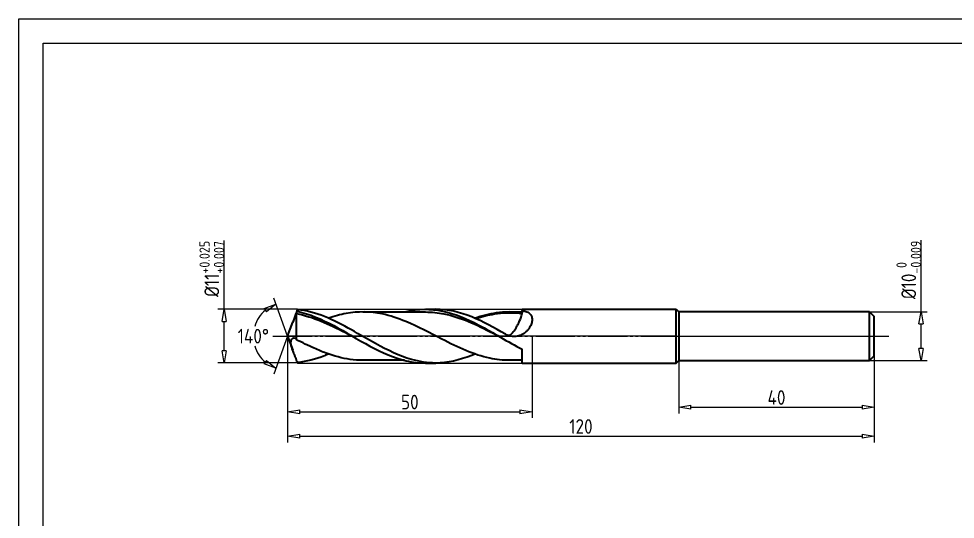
# Model space of a CAD drawing. Header units: millimetres. Extents: x 2328 to 2625, y 1288 to 1498.
# Drawn here: x 2332.6 to 2524.2, y 1390.4 to 1492.9 of the extents above; entities that cross this region are included whole.
import ezdxf
from ezdxf.enums import TextEntityAlignment as Align

# ---------------------------------------------------------------- set-up
doc = ezdxf.new("R2010")
doc.units = ezdxf.units.MM
doc.linetypes.add('JIS_09_08', pattern=[10.75, 8, -0.55, 0.55, -0.55, 0.55, -0.55])
for name, color, linetype in [('中心线', 2, 'JIS_09_08'), ('图框', 7, 'Continuous'), ('尺寸线', 3, 'Continuous'), ('标注', 3, 'Continuous')]:
    doc.layers.add(name, color=color, linetype=linetype)
doc.layers.add('轮廓', color=4, linetype='Continuous', lineweight=35)
doc.styles.add('工程字', font='gbenor.shx', dxfattribs={"bigfont": 'gbcbig.shx'})
doc.styles.add('样式 1', font='simsunb.ttf')
doc.dimstyles.new('ZQH', dxfattribs={"dimtxt": 3, "dimasz": 2.5, "dimexe": 1.25, "dimexo": 0, "dimgap": 0.5, "dimtad": 1, "dimdec": 3, "dimdsep": 46, "dimtxsty": '工程字', "dimblk": 'CLOSEDBLANK', "dimcen": -0.8, "dimclrd": 3, "dimclre": 3, "dimclrt": 3, "dimadec": 1, "dimazin": 2, "dimtfac": 1, "dimtdec": 3, "dimtofl": 0, "dimtmove": 0, "dimatfit": 3, "dimldrblk": 'CLOSEDBLANK', "dimfxl": 1, "dimtolj": 1, "dimtzin": 0, "dimarcsym": 0})
doc.dimstyles.new('ZQV', dxfattribs={"dimtxt": 3, "dimasz": 2.5, "dimexe": 1.25, "dimexo": 0, "dimgap": 0.5, "dimtad": 1, "dimtih": 1, "dimtoh": 1, "dimdec": 3, "dimdsep": 46, "dimtxsty": '工程字', "dimblk": 'CLOSEDBLANK', "dimcen": -0.8, "dimclrd": 3, "dimclre": 3, "dimclrt": 3, "dimadec": 1, "dimazin": 2, "dimtfac": 1, "dimtdec": 3, "dimtofl": 0, "dimtmove": 0, "dimatfit": 3, "dimldrblk": 'CLOSEDBLANK', "dimfxl": 1, "dimtolj": 1, "dimtzin": 0, "dimarcsym": 0})

# ---------------------------------------------------------------- blocks, each defined once
blk = doc.blocks.new('TYFrame')
at = {"layer": '图框', "lineweight": 9}
for p, q in [((5, 5), (5, 205)), ((5, 205), (292, 205)), ((10, 10), (10, 200)), ((10, 200), (287, 200))]:
    blk.add_line(p, q, dxfattribs=at)
at = {"layer": '图框', "style": '样式 1', "flags": 1}
for tag, height, p in [('被加工材料', 1.2, (258.35, 62.06)), ('工件类型', 1.2, (258.35, 58.88)), ('刀具材料', 1.2, (258.35, 55.95)), ('冷却', 1.2, (258.35, 52.93)), ('涂层', 1.2, (258.35, 49.72)), ('孔公差', 1.2, (258.35, 46.73)), ('通孔', 1.2, (258.35, 43.61)), ('设计', 1.73, (215.5, 38.5)), ('刀具名称', 1.73, (264.42, 38.5)), ('设计日期', 1.73, (215.5, 30)), ('刀具编号', 1.73, (264.42, 30)), ('客户名称', 1.73, (264.42, 23.5)), ('审核', 1.73, (215.5, 21.8)), ('客户编号', 1.73, (264.42, 20)), ('审核日期', 1.73, (215.5, 14)), ('图号', 1.73, (264.42, 14, 30))]:
    blk.add_attdef(tag, text='', height=height, dxfattribs=at).set_placement(p, align=Align.MIDDLE_CENTER)
blk = doc.blocks.new('_ClosedBlank')
at = {"color": 0, "linetype": 'ByBlock', "lineweight": -2}
for p, q in [((-1, 0.167), (0, 0)), ((-1, 0.167), (-1, -0.167)), ((0, 0), (-1, -0.167))]:
    blk.add_line(p, q, dxfattribs=at)
blk = doc.blocks.new('*D7')
at = {"layer": 'Defpoints', "color": 0, "transparency": 16777216}
for p in [(2506.6, 1432.87), (2506.6, 1422.87), (2517.16, 1422.87)]:
    blk.add_point(p, dxfattribs=at)
at = {"layer": '尺寸线', "color": 3, "lineweight": -2, "transparency": 16777216}
for p, q in [((2517.16, 1432.87), (2517.16, 1447.49)), ((2506.6, 1432.87), (2518.41, 1432.87)), ((2517.16, 1425.37), (2517.16, 1430.37)), ((2506.6, 1422.87), (2518.41, 1422.87))]:
    blk.add_line(p, q, dxfattribs=at)
at = {"layer": '尺寸线', "color": 3, "lineweight": -2, "transparency": 16777216, "xscale": 2.5, "yscale": 2.5, "zscale": 2.5}
for p, rotation in [((2517.16, 1432.87), 90), ((2517.16, 1422.87), 270)]:
    blk.add_blockref('_ClosedBlank', p, dxfattribs=dict(at, rotation=rotation))
at = {"layer": '尺寸线', "color": 3, "transparency": 16777216, "insert": (2514.65, 1441.43), "char_height": 3, "attachment_point": 5, "rotation": 90, "style": '工程字'}
blk.add_mtext('\\A1;%%C10{\\H0.7x;\\S 0^ -0.009;}', dxfattribs=at)
blk = doc.blocks.new('*D8')
at = {"layer": 'Defpoints', "color": 0, "transparency": 16777216}
for p in [(2507.6, 1423.87), (2467.6, 1422.87), (2507.6, 1413.3)]:
    blk.add_point(p, dxfattribs=at)
at = {"layer": '尺寸线', "color": 3, "lineweight": -2, "transparency": 16777216}
for p, q in [((2507.6, 1423.87), (2507.6, 1412.05)), ((2467.6, 1422.87), (2467.6, 1412.05)), ((2470.1, 1413.3), (2505.1, 1413.3))]:
    blk.add_line(p, q, dxfattribs=at)
at = {"layer": '尺寸线', "color": 3, "lineweight": -2, "transparency": 16777216, "xscale": 2.5, "yscale": 2.5, "zscale": 2.5, "rotation": 180}
blk.add_blockref('_ClosedBlank', (2467.6, 1413.3), dxfattribs=at)
at = {"layer": '尺寸线', "color": 3, "lineweight": -2, "transparency": 16777216, "xscale": 2.5, "yscale": 2.5, "zscale": 2.5}
blk.add_blockref('_ClosedBlank', (2507.6, 1413.3), dxfattribs=at)
at = {"layer": '尺寸线', "color": 3, "transparency": 16777216, "insert": (2487.6, 1415.3), "char_height": 3, "attachment_point": 5, "style": '工程字'}
blk.add_mtext('\\A1;40', dxfattribs=at)
blk = doc.blocks.new('*D9')
at = {"layer": 'Defpoints', "color": 0, "transparency": 16777216}
for p in [(2387.6, 1427.87), (2437.6, 1427.87), (2437.6, 1412.37)]:
    blk.add_point(p, dxfattribs=at)
at = {"layer": '标注', "color": 3, "lineweight": -2, "transparency": 16777216}
for p, q in [((2387.6, 1427.87), (2387.6, 1411.12)), ((2437.6, 1427.87), (2437.6, 1411.12)), ((2390.1, 1412.37), (2435.1, 1412.37))]:
    blk.add_line(p, q, dxfattribs=at)
at = {"layer": '标注', "color": 3, "lineweight": -2, "transparency": 16777216, "xscale": 2.5, "yscale": 2.5, "zscale": 2.5, "rotation": 180}
blk.add_blockref('_ClosedBlank', (2387.6, 1412.37), dxfattribs=at)
at = {"layer": '标注', "color": 3, "lineweight": -2, "transparency": 16777216, "xscale": 2.5, "yscale": 2.5, "zscale": 2.5}
blk.add_blockref('_ClosedBlank', (2437.6, 1412.37), dxfattribs=at)
at = {"layer": '标注', "color": 3, "transparency": 16777216, "insert": (2412.6, 1414.37), "char_height": 3, "attachment_point": 5, "style": '工程字'}
blk.add_mtext('\\A1;50', dxfattribs=at)
blk = doc.blocks.new('*D10')
at = {"layer": 'Defpoints', "color": 0, "transparency": 16777216}
for p in [(2387.6, 1427.87), (2507.6, 1427.87), (2507.6, 1407.37)]:
    blk.add_point(p, dxfattribs=at)
at = {"layer": '标注', "color": 3, "lineweight": -2, "transparency": 16777216}
for p, q in [((2387.6, 1427.87), (2387.6, 1406.12)), ((2507.6, 1427.87), (2507.6, 1406.12)), ((2390.1, 1407.37), (2505.1, 1407.37))]:
    blk.add_line(p, q, dxfattribs=at)
at = {"layer": '标注', "color": 3, "lineweight": -2, "transparency": 16777216, "xscale": 2.5, "yscale": 2.5, "zscale": 2.5, "rotation": 180}
blk.add_blockref('_ClosedBlank', (2387.6, 1407.37), dxfattribs=at)
at = {"layer": '标注', "color": 3, "lineweight": -2, "transparency": 16777216, "xscale": 2.5, "yscale": 2.5, "zscale": 2.5}
blk.add_blockref('_ClosedBlank', (2507.6, 1407.37), dxfattribs=at)
at = {"layer": '标注', "color": 3, "transparency": 16777216, "insert": (2447.6, 1409.37), "char_height": 3, "attachment_point": 5, "style": '工程字'}
blk.add_mtext('\\A1;120', dxfattribs=at)
blk = doc.blocks.new('*D11')
at = {"layer": 'Defpoints', "color": 0, "transparency": 16777216}
for p in [(2389.6, 1433.37), (2374.6, 1422.37), (2389.6, 1422.37)]:
    blk.add_point(p, dxfattribs=at)
at = {"layer": '标注', "color": 3, "lineweight": -2, "transparency": 16777216}
for p, q in [((2374.6, 1433.37), (2374.6, 1447.44)), ((2389.6, 1433.37), (2373.35, 1433.37)), ((2374.6, 1424.87), (2374.6, 1430.87)), ((2389.6, 1422.37), (2373.35, 1422.37))]:
    blk.add_line(p, q, dxfattribs=at)
at = {"layer": '标注', "color": 3, "lineweight": -2, "transparency": 16777216, "xscale": 2.5, "yscale": 2.5, "zscale": 2.5}
for p, rotation in [((2374.6, 1433.37), 90), ((2374.6, 1422.37), 270)]:
    blk.add_blockref('_ClosedBlank', p, dxfattribs=dict(at, rotation=rotation))
at = {"layer": '标注', "color": 3, "transparency": 16777216, "insert": (2372.09, 1441.65), "char_height": 3, "attachment_point": 5, "rotation": 90, "style": '工程字'}
blk.add_mtext('\\A1;%%C11{\\H0.7x;\\S+0.025^ +0.007;}', dxfattribs=at)
blk = doc.blocks.new('*D12')
at = {"layer": 'Defpoints', "color": 0, "transparency": 16777216}
for p in [(2381.17, 1430.64), (2387.6, 1427.87), (2387.6, 1427.87), (2387.61, 1427.89), (2387.61, 1427.84)]:
    blk.add_point(p, dxfattribs=at)
at = {"layer": '标注', "color": 3, "lineweight": -2, "transparency": 16777216}
for q in [(2384.78, 1435.63), (2384.78, 1420.11)]:
    blk.add_line((2387.6, 1427.87), q, dxfattribs=at)
for start, end in [(130.554, 163.4141), (196.5859, 229.446)]:
    blk.add_arc((2387.6, 1427.87), 7.01, start, end, dxfattribs=at)
at = {"layer": '标注', "color": 3, "lineweight": -2, "transparency": 16777216, "xscale": 2.5, "yscale": 2.5, "zscale": 2.5}
for p, rotation in [((2385.2, 1434.45), 30.27702422486522), ((2385.2, 1421.28), 329.7229757751347)]:
    blk.add_blockref('_ClosedBlank', p, dxfattribs=dict(at, rotation=rotation))
at = {"layer": '标注', "color": 3, "transparency": 16777216, "insert": (2380.59, 1427.87), "char_height": 3, "attachment_point": 5, "style": '工程字'}
blk.add_mtext('\\A1;140°', dxfattribs=at)

msp = doc.modelspace()

# ---------------------------------------------------------------- linework, layer by layer
at = {"color": 2}
msp.add_lwpolyline([(2387.5998, 1427.8674), (2389.6016, 1433.3674), (2467.0998, 1433.3674), (2467.0998, 1427.8674)], close=True, dxfattribs=at)
at = {"color": 2, "extrusion": (0, -1.22465e-16, -1)}
msp.add_lwpolyline([(-2387.5998, 1427.8674), (-2389.6016, 1422.3674), (-2467.0998, 1422.3674), (-2467.0998, 1427.8674)], close=True, dxfattribs=at)
at = {"layer": '中心线'}
for p, q in [((2384.5998, 1427.8674), (2510.5998, 1427.8674)), ((2465.5411, 1427.8674), (2509.342, 1427.8674))]:
    msp.add_line(p, q, dxfattribs=at)
at = {"layer": '轮廓', "lineweight": 35}
for p, q in [((2389.6016, 1432.9537), (2389.6016, 1433.2861)), ((2415.8108, 1433.3674), (2417.8893, 1433.3674)), ((2435.6016, 1433.1172), (2435.6016, 1433.3674)), ((2435.6016, 1433.3674), (2467.0998, 1433.3674)), ((2467.0998, 1422.3674), (2467.0998, 1433.3674)), ((2403.0175, 1432.8174), (2415.8108, 1432.8174)), ((2432.9452, 1432.8174), (2435.6016, 1432.8174)), ((2387.5998, 1427.8674), (2388.6455, 1430.7405)), ((2387.5998, 1427.8674), (2388.6455, 1424.9943)), ((2435.6016, 1422.3674), (2435.6016, 1425.1983)), ((2411.5141, 1422.9174), (2403.0175, 1422.9174)), ((2415.8108, 1422.3674), (2417.8893, 1422.3674)), ((2435.6016, 1422.9174), (2432.9452, 1422.9174)), ((2435.6016, 1422.3674), (2467.0998, 1422.3674))]:
    msp.add_line(p, q, dxfattribs=at)
at = {"layer": '轮廓'}
for p, q in [((2467.0998, 1433.3674), (2467.5998, 1432.8674)), ((2467.5998, 1432.8674), (2467.5998, 1422.8674)), ((2506.5998, 1432.8674), (2467.5998, 1432.8674)), ((2506.5998, 1432.8674), (2507.5998, 1431.8674)), ((2506.5998, 1422.8674), (2506.5998, 1432.8674)), ((2507.5998, 1423.8674), (2507.5998, 1431.8674)), ((2507.5998, 1423.8674), (2506.5998, 1422.8674)), ((2467.0998, 1422.3674), (2467.5998, 1422.8674)), ((2467.5998, 1422.8674), (2506.5998, 1422.8674))]:
    msp.add_line(p, q, dxfattribs=at)
at = {"layer": '轮廓', "lineweight": 35}
for points, knots in [([(2389.6016, 1433.2861), (2389.479, 1432.9488), (2389.3548, 1432.6149), (2389.016, 1431.7188), (2388.8079, 1431.1874), (2388.6454, 1430.7405)], [2.72020687, 2.72020687, 2.72020687, 2.72020687, 3.79587216, 3.79587216, 5.70194077, 5.70194077, 5.70194077, 5.70194077]), ([(2389.4014, 1432.4836), (2389.4683, 1432.6423), (2389.535, 1432.799), (2389.6016, 1432.9536), (2389.6016, 1432.9537), (2389.6016, 1432.9537)], [0, 0, 0, 0, 0.595500286, 0.595500286, 0.595543574, 0.595543574, 0.595543574, 0.595543574]), ([(2425.9134, 1424.2058), (2425.6967, 1424.1125), (2425.4796, 1424.0218), (2422.7578, 1422.9234), (2420.3462, 1422.3603), (2416.2006, 1422.3721), (2414.5858, 1422.6217), (2410.4651, 1423.802), (2408.0759, 1424.9698), (2403.9552, 1427.256), (2402.3403, 1428.2193), (2398.8362, 1430.1874), (2397.0125, 1431.1378), (2393.2876, 1432.611), (2391.464, 1433.1019), (2389.6016, 1433.2861)], [7.29746976, 7.29746976, 7.29746976, 7.29746976, 8.0520824, 8.0520824, 16.72601623, 16.72601623, 22.41290433, 22.41290433, 31.00045247, 31.00045247, 36.68734057, 36.68734057, 43.13933392, 43.13933392, 49.59102242, 49.59102242, 49.59102242, 49.59102242]), ([(2389.6016, 1432.9537), (2392.1054, 1432.4036), (2394.5169, 1431.3481), (2399.5247, 1428.6869), (2401.9362, 1427.1857), (2406.9441, 1424.4976), (2409.3557, 1423.4163), (2413.1936, 1422.5234), (2414.5013, 1422.3676), (2415.8107, 1422.3675)], [0.00030486, 0.00030486, 0.00030486, 0.00030486, 8.67393361, 8.67393361, 17.34786722, 17.34786722, 26.02180083, 26.02180083, 30.64275459, 30.64275459, 30.64275459, 30.64275459]), ([(2432.9452, 1422.9175), (2431.619, 1422.9175), (2430.2977, 1423.0614), (2427.3107, 1423.693), (2425.6958, 1424.2358), (2422.4125, 1425.6068), (2420.7976, 1426.412), (2416.677, 1428.5369), (2414.2877, 1429.828), (2410.1671, 1431.5352), (2408.5522, 1432.0708), (2404.4315, 1432.9217), (2402.0423, 1432.9524), (2398.3627, 1432.2742), (2397.1771, 1431.9456), (2395.9857, 1431.5289)], [-49.61851338, -49.61851338, -49.61851338, -49.61851338, -45.06992641, -45.06992641, -39.51974483, -39.51974483, -33.96956325, -33.96956325, -25.5884503, -25.5884503, -20.03826872, -20.03826872, -11.65715577, -11.65715577, -7.59817089, -7.59817089, -7.59817089, -7.59817089]), ([(2411.5141, 1432.8174), (2411.6291, 1432.8463), (2411.7443, 1432.8742), (2414.3636, 1433.4836), (2416.7751, 1433.5217), (2421.783, 1432.4921), (2424.1945, 1431.4649), (2428.189, 1429.3666), (2429.6595, 1428.5106), (2432.6406, 1426.7908), (2434.111, 1425.9507), (2435.6016, 1425.1983)], [25.62221707, 25.62221707, 25.62221707, 25.62221707, 26.02180083, 26.02180083, 34.69573443, 34.69573443, 43.36966804, 43.36966804, 48.53315359, 48.53315359, 53.69663914, 53.69663914, 53.69663914, 53.69663914]), ([(2432.1606, 1428.2669), (2429.8361, 1429.6054), (2427.5862, 1430.8629), (2422.7734, 1432.805), (2420.3764, 1433.3674), (2417.8893, 1433.3674)], [0, 0, 0, 0, 8.0520824, 8.0520824, 16.67172978, 16.67172978, 16.67172978, 16.67172978]), ([(2435.7056, 1433.099), (2435.7457, 1433.0919), (2435.7852, 1433.0844), (2436.0123, 1433.0386), (2436.1869, 1432.9921), (2436.4865, 1432.8873), (2436.6324, 1432.8239), (2436.8957, 1432.6731), (2437.0131, 1432.5854), (2437.1838, 1432.4234), (2437.2545, 1432.3421), (2437.3784, 1432.1615), (2437.4316, 1432.0623), (2437.5167, 1431.8497), (2437.5485, 1431.7364), (2437.5901, 1431.502), (2437.5998, 1431.381), (2437.5998, 1431.1407), (2437.5901, 1431.0117), (2437.5485, 1430.7434), (2437.5167, 1430.6042), (2437.4316, 1430.3241), (2437.3784, 1430.1831), (2437.2545, 1429.9085), (2437.1838, 1429.7748), (2437.0131, 1429.4912), (2436.8957, 1429.3231), (2436.6324, 1429.005), (2436.4865, 1428.8553), (2436.1869, 1428.5885), (2436.0123, 1428.4558), (2435.636, 1428.2204), (2435.4343, 1428.1175), (2435.0158, 1427.9517), (2434.7986, 1427.8887), (2434.3628, 1427.8059), (2434.1443, 1427.7862), (2433.9331, 1427.7862), (2433.7219, 1427.7862), (2433.5034, 1427.8059), (2433.0676, 1427.8887), (2432.8504, 1427.9517), (2432.4752, 1428.1004), (2432.314, 1428.1786), (2432.1606, 1428.2669)], [12.81064332, 12.81064332, 12.81064332, 12.81064332, 12.94186525, 12.94186525, 13.57548911, 13.57548911, 14.15219803, 14.15219803, 14.72890695, 14.72890695, 15.18705285, 15.18705285, 15.64519875, 15.64519875, 16.10334464, 16.10334464, 16.56149054, 16.56149054, 17.01963644, 17.01963644, 17.47778234, 17.47778234, 17.93592824, 17.93592824, 18.39407414, 18.39407414, 18.97078306, 18.97078306, 19.54749198, 19.54749198, 20.18111583, 20.18111583, 20.81473968, 20.81473968, 21.44836354, 21.44836354, 22.08198739, 22.08198739, 22.08198739, 22.71561124, 22.71561124, 23.3492351, 23.3492351, 23.85163702, 23.85163702, 23.85163702, 23.85163702]), ([(2389.4014, 1427.1694), (2389.4014, 1427.5947), (2389.4014, 1428.027), (2389.4014, 1429.0953), (2389.4014, 1429.7143), (2389.4014, 1430.7779), (2389.4014, 1431.2263), (2389.4014, 1431.9785), (2389.4014, 1432.2767), (2389.4014, 1432.4836)], [0.63952236, 0.63952236, 0.63952236, 0.63952236, 1.93369014, 1.93369014, 3.86738029, 3.86738029, 5.58679807, 5.58679807, 7.30621586, 7.30621586, 7.30621586, 7.30621586]), ([(2389.4014, 1432.4836), (2391.0777, 1432.1692), (2392.754, 1431.6359), (2394.4303, 1430.9551), (2396.1066, 1430.2743), (2397.7829, 1429.4477), (2399.4592, 1428.5859), (2399.9218, 1428.3481), (2400.3843, 1428.1078), (2400.8469, 1427.8674)], [0.08395886, 0.08395886, 0.08395886, 0.08395886, 0.6118566, 0.6118566, 0.6118566, 1.13975434, 1.13975434, 1.13975434, 1.28542224, 1.28542224, 1.28542224, 1.28542224]), ([(2415.8108, 1432.8168), (2417.0655, 1432.8161), (2418.3202, 1432.6869), (2419.5748, 1432.436), (2421.2512, 1432.1007), (2422.9275, 1431.5489), (2424.6038, 1430.8543), (2426.2801, 1430.1597), (2427.9564, 1429.3241), (2429.6327, 1428.4593), (2430.0133, 1428.263), (2430.394, 1428.0652), (2430.7746, 1427.8674)], [2.85621852, 2.85621852, 2.85621852, 2.85621852, 3.25134531, 3.25134531, 3.25134531, 3.77924305, 3.77924305, 3.77924305, 4.3071408, 4.3071408, 4.3071408, 4.42701485, 4.42701485, 4.42701485, 4.42701485]), ([(2435.6016, 1432.6262), (2433.8014, 1432.8837), (2432.0363, 1432.881), (2428.7846, 1432.407), (2427.356, 1432.0333), (2425.9134, 1431.5289)], [0, 0, 0, 0, 6.08630919, 6.08630919, 10.99350511, 10.99350511, 10.99350511, 10.99350511]), ([(2426.0824, 1431.4551), (2427.3556, 1431.8791), (2428.6287, 1432.2072), (2429.9019, 1432.4109), (2431.5918, 1432.6814), (2433.2817, 1432.7321), (2434.9716, 1432.5561), (2435.172, 1432.5353), (2435.3725, 1432.5113), (2435.5729, 1432.4843)], [4.098433547, 4.098433547, 4.098433547, 4.098433547, 4.499376321, 4.499376321, 4.499376321, 5.031559132, 5.031559132, 5.031559132, 5.094673459, 5.094673459, 5.094673459, 5.094673459]), ([(2432.8501, 1427.9592), (2432.8962, 1427.9804), (2433.0202, 1428.0481), (2433.3174, 1428.2697), (2433.7665, 1428.7467), (2434.2741, 1429.4761), (2434.7104, 1430.2505), (2435.1824, 1431.2472), (2435.4502, 1432.0145), (2435.5729, 1432.4843)], [4.54407071, 4.54407071, 4.54407071, 4.54407071, 4.63758916, 4.78718881, 5.08638811, 5.38558741, 5.60998688, 5.83438636, 6.28318531, 6.28318531, 6.28318531, 6.28318531]), ([(2389.6016, 1422.4487), (2389.479, 1422.786), (2389.3548, 1423.1199), (2389.1151, 1423.7539), (2388.9981, 1424.0583), (2388.6567, 1424.9542), (2388.4394, 1425.5249), (2388.2769, 1426.2399), (2388.2567, 1426.4576), (2388.2938, 1426.9213), (2388.382, 1427.1157), (2388.5903, 1427.4027), (2388.734, 1427.4963), (2389.0415, 1427.501), (2389.1955, 1427.413), (2389.3441, 1427.2405)], [2.72020687, 2.72020687, 2.72020687, 2.72020687, 3.79587216, 3.79587216, 4.82983928, 4.82983928, 6.96503163, 6.96503163, 8.17970542, 8.17970542, 9.90249896, 9.90249896, 11.92963366, 11.92963366, 13.94270814, 13.94270814, 13.94270814, 13.94270814]), ([(2389.3441, 1427.2405), (2389.3441, 1427.2404), (2389.3442, 1427.2404), (2389.3634, 1427.218), (2389.3825, 1427.1944), (2389.4014, 1427.1694)], [13.942708143, 13.942708143, 13.942708143, 13.942708143, 13.943210119, 13.943210119, 14.203583862, 14.203583862, 14.203583862, 14.203583862]), ([(2403.0175, 1422.9174), (2402.1404, 1422.9174), (2401.2639, 1422.9803), (2398.738, 1423.3391), (2397.1232, 1423.7805), (2394.664, 1424.6892), (2393.8499, 1425.0285), (2391.8183, 1425.9432), (2390.6153, 1426.545), (2389.4014, 1427.1694)], [36.91134421, 36.91134421, 36.91134421, 36.91134421, 39.9008943, 39.9008943, 45.45107578, 45.45107578, 48.21485077, 48.21485077, 52.31957331, 52.31957331, 52.31957331, 52.31957331]), ([(2395.9857, 1424.2058), (2395.7079, 1424.0861), (2395.4294, 1423.9709), (2393.2877, 1423.1238), (2391.4641, 1422.6329), (2389.6016, 1422.4487)], [42.17166218, 42.17166218, 42.17166218, 42.17166218, 43.1391783, 43.1391783, 49.59101604, 49.59101604, 49.59101604, 49.59101604])]:
    msp.add_open_spline(points, degree=3, knots=knots, dxfattribs=at)
for points in [[(2435.573, 1432.4843), (2435.6291, 1432.6992), (2435.6735, 1432.9056), (2435.7056, 1433.099)], [(2435.6016, 1433.1172), (2435.6016, 1432.9616), (2435.6016, 1432.7974), (2435.6016, 1432.6262)], [(2435.6016, 1433.1172), (2435.6363, 1433.1113), (2435.6709, 1433.1052), (2435.7056, 1433.099)]]:
    msp.add_open_spline(points, degree=3, dxfattribs=at)

# ---------------------------------------------------------------- block references
at = {"color": 0}
msp.add_blockref('TYFrame', (2327.5998, 1287.8674), dxfattribs=at)

# ---------------------------------------------------------------- dimensions: what is measured, and where the dimension line sits
at = {"layer": '尺寸线'}
dim = msp.add_linear_dim(base=(2517.1587, 1422.8674), p1=(2506.5998, 1432.8674), p2=(2506.5998, 1422.8674), angle=90, text='%%C<>{\\H0.7x;\\S 0^ -0.009;}', dimstyle='ZQH', dxfattribs=at)
dim.commit()
dim.dimension.update_dxf_attribs({"geometry": '*D7', "text_midpoint": (2517.1587, 1441.43), "dimtype": 128})
dim = msp.add_linear_dim(base=(2507.5998, 1413.2973), p1=(2467.5998, 1422.8674), p2=(2507.5998, 1423.8674), dimstyle='ZQH', dxfattribs=at)
dim.commit()
dim.dimension.update_dxf_attribs({"geometry": '*D8', "text_midpoint": (2487.5998, 1413.2973), "dimtype": 128})
at = {"layer": '标注'}
dim = msp.add_linear_dim(base=(2374.5998, 1422.3674), p1=(2389.6016, 1433.3674), p2=(2389.6016, 1422.3674), angle=89.999998, text='%%C<>{\\H0.7x;\\S+0.025^ +0.007;}', dimstyle='ZQH', dxfattribs=at)
dim.commit()
dim.dimension.update_dxf_attribs({"geometry": '*D11', "text_midpoint": (2374.5998, 1441.6536), "dimtype": 128})
dim = msp.add_angular_dim_2l(base=(2381.1663, 1430.6425), line1=((2387.5998, 1427.8674), (2387.6098, 1427.8399)), line2=((2387.5998, 1427.8674), (2387.6098, 1427.8949)), dimstyle='ZQV', dxfattribs=at)
dim.commit()
dim.dimension.update_dxf_attribs({"geometry": '*D12', "text_midpoint": (2380.5933, 1427.8674)})
for base, p2, picture, middle in [((2437.5998, 1412.3674), (2437.5998, 1427.8674), '*D9', (2412.5998, 1414.3674)), ((2507.5998, 1407.3674), (2507.5998, 1427.8674), '*D10', (2447.5998, 1409.3674))]:
    dim = msp.add_linear_dim(base=base, p1=(2387.5998, 1427.8674), p2=p2, dimstyle='ZQH', dxfattribs=at)
    dim.commit()
    dim.dimension.update_dxf_attribs({"geometry": picture, "text_midpoint": middle})

doc.saveas('drawing.dxf')
